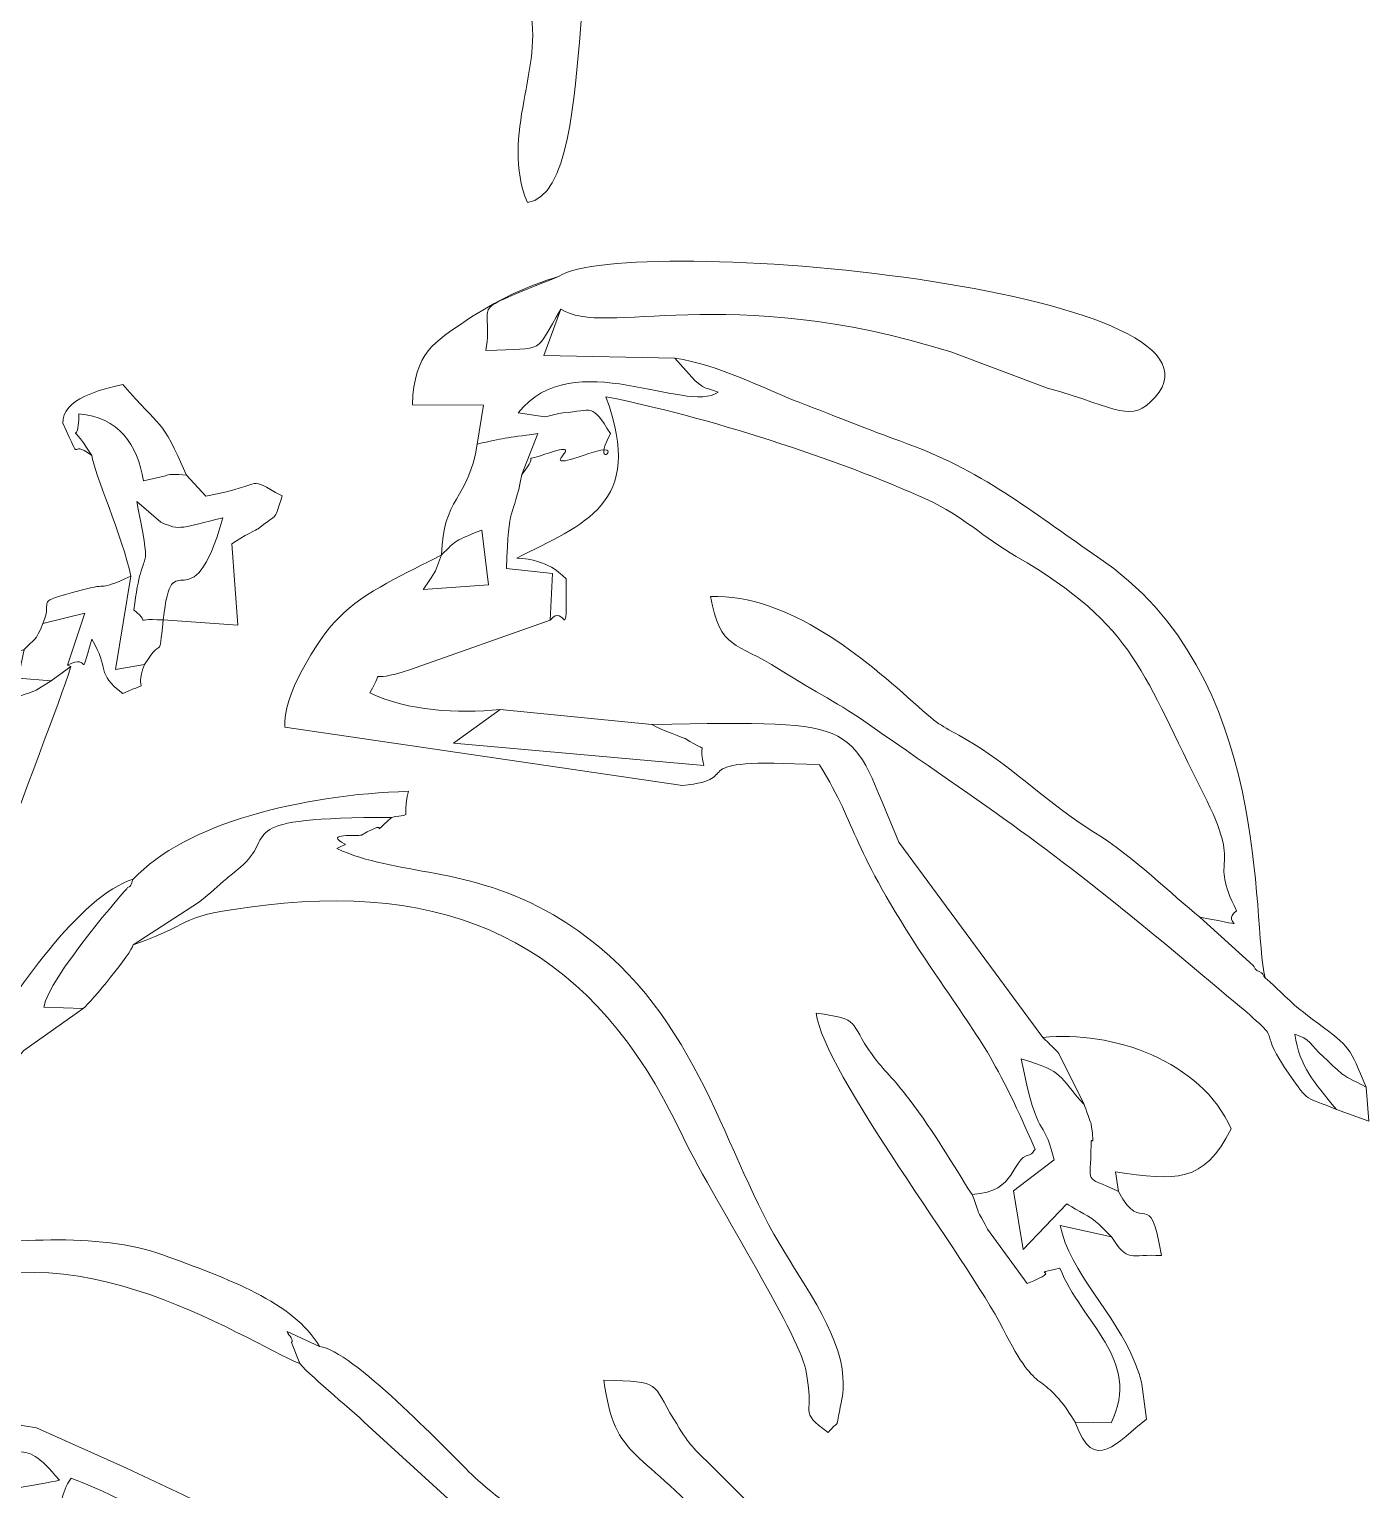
# Model space of a CAD drawing. Header units: millimetres. Extents: x -354 to 179, y -174 to 113.
# Drawn here: x -281.29 to -265.14, y 15.78 to 33.38 of the extents above; entities that cross this region are included whole.
import ezdxf

# ---------------------------------------------------------------- set-up
doc = ezdxf.new("R2010")
doc.units = ezdxf.units.MM
doc.linetypes.add('K5LT32769', pattern=[0])
doc.layers.add('layer 1', color=7, linetype='Continuous')

msp = doc.modelspace()

# ---------------------------------------------------------------- linework, layer by layer
at = {"layer": 'layer 1', "color": 7, "linetype": 'K5LT32769', "lineweight": 18}
for points, knots in [([(-275.026, 35.885), (-275.026, 35.885), (-274.876, 33.743), (-274.876, 33.743), (-275.629, 34.218), (-275.172, 35.303), (-275.876, 35.885), (-275.708, 35.068), (-275.463, 34.435), (-275.258, 33.66), (-275.064, 32.929), (-275.62, 32.113), (-275.28, 31.292), (-274.783, 31.357), (-274.711, 32.57), (-274.64, 33.381), (-274.596, 33.886), (-274.565, 35.233), (-274.872, 35.701), (-274.892, 35.731), (-274.928, 35.768), (-274.946, 35.792), (-274.964, 35.818), (-274.998, 35.854), (-275.026, 35.885)], [0, 0, 0, 0, 0.111111, 0.111111, 0.111111, 0.222222, 0.222222, 0.222222, 0.333333, 0.333333, 0.333333, 0.444444, 0.444444, 0.444444, 0.555556, 0.555556, 0.555556, 0.666667, 0.666667, 0.666667, 0.777778, 0.777778, 0.777778, 1, 1, 1, 1]), ([(-274.906, 30.4), (-276.069, 29.924), (-275.679, 30.148), (-275.78, 29.509), (-275.033, 29.547), (-275.208, 29.459), (-274.876, 30.008), (-274.348, 29.661), (-272.897, 30.345), (-270.174, 29.491), (-270.174, 29.491), (-269.009, 29.056), (-269.009, 29.056), (-268.122, 28.807), (-268.016, 28.623), (-267.712, 28.945), (-266.569, 30.255), (-274.079, 30.943), (-274.906, 30.4)], [0, 0, 0, 0, 0.142857, 0.142857, 0.142857, 0.285714, 0.285714, 0.285714, 0.428571, 0.428571, 0.428571, 0.571429, 0.571429, 0.571429, 0.714286, 0.714286, 0.714286, 1, 1, 1, 1]), ([(-273.502, 29.416), (-273.502, 29.416), (-275.083, 29.448), (-275.083, 29.448), (-274.876, 30.008), (-274.876, 30.008), (-275.208, 29.459), (-275.033, 29.547), (-275.78, 29.509), (-275.679, 30.148), (-276.069, 29.924), (-274.906, 30.4), (-275.276, 30.29), (-275.672, 30.106), (-276.018, 29.869), (-276.402, 29.608), (-276.642, 29.496), (-276.667, 28.856), (-276.667, 28.856), (-275.81, 28.851), (-275.81, 28.851), (-275.884, 28.382), (-275.884, 28.382), (-275.559, 28.453), (-275.558, 28.454), (-275.156, 28.507), (-275.156, 28.507), (-275.346, 28.015), (-275.346, 28.015), (-275.1, 28.316), (-275.398, 28.144), (-275.068, 28.258), (-274.427, 28.48), (-275.324, 27.985), (-274.54, 28.266), (-274.036, 28.446), (-274.542, 28.002), (-274.28, 28.508), (-274.513, 28.884), (-274.483, 28.785), (-274.855, 28.758), (-274.898, 28.755), (-275.034, 28.713), (-275.072, 28.71), (-275.072, 28.71), (-275.391, 28.758), (-275.391, 28.758), (-274.731, 29.594), (-273.361, 28.729), (-272.979, 29.008), (-273.2, 29.084), (-273.125, 29.039), (-273.26, 29.146), (-273.26, 29.146), (-273.502, 29.416), (-273.502, 29.416)], [0, 0, 0, 0, 0.05, 0.05, 0.1, 0.1, 0.1, 0.15, 0.15, 0.15, 0.2, 0.2, 0.2, 0.25, 0.25, 0.25, 0.3, 0.3, 0.3, 0.35, 0.35, 0.4, 0.4, 0.4, 0.45, 0.45, 0.45, 0.5, 0.5, 0.5, 0.55, 0.55, 0.55, 0.6, 0.6, 0.6, 0.65, 0.65, 0.65, 0.7, 0.7, 0.7, 0.75, 0.75, 0.75, 0.8, 0.8, 0.8, 0.85, 0.85, 0.85, 0.9, 0.9, 0.9, 1, 1, 1, 1]), ([(-273.502, 29.416), (-273.502, 29.416), (-273.26, 29.146), (-273.26, 29.146), (-273.125, 29.039), (-273.2, 29.084), (-272.979, 29.008), (-272.979, 29.008), (-273.361, 28.729), (-274.731, 29.594), (-275.391, 28.758), (-275.391, 28.758), (-275.072, 28.71), (-275.072, 28.71), (-275.034, 28.713), (-274.898, 28.755), (-274.855, 28.758), (-274.855, 28.758), (-274.483, 28.785), (-274.513, 28.884), (-274.28, 28.508), (-274.542, 28.002), (-274.036, 28.446), (-274.54, 28.266), (-274.54, 28.266), (-275.324, 27.985), (-274.427, 28.48), (-275.068, 28.258), (-275.068, 28.258), (-275.398, 28.144), (-275.1, 28.316), (-275.346, 28.015), (-275.454, 27.442), (-275.512, 27.703), (-275.531, 26.882), (-275.531, 26.882), (-275.531, 26.882), (-274.977, 26.821), (-274.977, 26.821), (-274.977, 26.821), (-275.005, 26.258), (-275.005, 26.258), (-274.823, 26.492), (-274.807, 25.875), (-274.812, 26.757), (-274.812, 26.757), (-274.888, 26.815), (-275.013, 26.987), (-275.406, 27.007), (-275.406, 27.007), (-274.61, 27.42), (-273.853, 27.644), (-274.333, 28.951), (-274.333, 28.951), (-273.152, 28.721), (-271.529, 28.199), (-270.452, 27.708), (-270.035, 27.517), (-269.785, 27.257), (-269.388, 27.027), (-267.937, 26.189), (-267.858, 25.59), (-267.129, 24.164), (-266.638, 23.205), (-267.085, 23.446), (-266.731, 22.756), (-266.954, 22.585), (-266.441, 22.55), (-267.173, 22.679), (-267.173, 22.679), (-266.532, 22.096), (-266.532, 22.096), (-266.515, 22.08), (-266.506, 22.035), (-266.46, 22.023), (-266.46, 22.023), (-266.413, 22.012), (-266.413, 21.972), (-266.387, 21.949), (-266.56, 22.635), (-266.283, 25.593), (-268.402, 27.019), (-269.096, 27.486), (-269.755, 28.044), (-270.689, 28.382), (-270.689, 28.382), (-271.258, 28.588), (-271.46, 28.674), (-272.016, 28.889), (-272.016, 28.889), (-272.426, 29.047), (-272.974, 29.34), (-273.502, 29.416)], [0, 0, 0, 0, 0.035714, 0.035714, 0.035714, 0.071429, 0.071429, 0.071429, 0.071429, 0.107143, 0.107143, 0.107143, 0.142857, 0.142857, 0.142857, 0.178571, 0.178571, 0.178571, 0.178571, 0.214286, 0.214286, 0.214286, 0.25, 0.25, 0.25, 0.25, 0.285714, 0.285714, 0.285714, 0.285714, 0.321429, 0.321429, 0.321429, 0.357143, 0.357143, 0.357143, 0.357143, 0.392857, 0.392857, 0.392857, 0.428571, 0.428571, 0.428571, 0.464286, 0.464286, 0.464286, 0.464286, 0.5, 0.5, 0.5, 0.5, 0.535714, 0.535714, 0.535714, 0.535714, 0.571429, 0.571429, 0.571429, 0.607143, 0.607143, 0.607143, 0.642857, 0.642857, 0.642857, 0.678571, 0.678571, 0.678571, 0.714286, 0.714286, 0.714286, 0.75, 0.75, 0.75, 0.785714, 0.785714, 0.785714, 0.785714, 0.821429, 0.821429, 0.821429, 0.857143, 0.857143, 0.857143, 0.892857, 0.892857, 0.892857, 0.892857, 0.928571, 0.928571, 0.928571, 0.928571, 1, 1, 1, 1]), ([(-280.532, 28.243), (-280.858, 28.766), (-280.688, 28.274), (-280.687, 28.746), (-280.206, 28.708), (-279.983, 28.373), (-279.907, 27.94), (-279.907, 27.94), (-279.66, 27.994), (-279.66, 27.994), (-279.602, 28.002), (-279.68, 28.025), (-279.391, 28.008), (-279.704, 28.723), (-279.685, 28.551), (-280.157, 29.099), (-280.417, 29.044), (-280.895, 28.923), (-280.879, 28.633), (-280.622, 28.072), (-280.829, 28.473), (-280.532, 28.243)], [0, 0, 0, 0, 0.125, 0.125, 0.125, 0.25, 0.25, 0.25, 0.375, 0.375, 0.375, 0.5, 0.5, 0.5, 0.625, 0.625, 0.625, 0.75, 0.75, 0.75, 1, 1, 1, 1]), ([(-279.391, 28.008), (-279.68, 28.025), (-279.602, 28.002), (-279.66, 27.994), (-279.66, 27.994), (-279.907, 27.94), (-279.907, 27.94), (-279.983, 28.373), (-280.206, 28.708), (-280.687, 28.746), (-280.688, 28.274), (-280.858, 28.766), (-280.532, 28.243), (-280.504, 28.041), (-280.162, 27.26), (-280.06, 26.791), (-280.06, 26.791), (-280.247, 25.663), (-280.247, 25.663), (-279.896, 25.725), (-279.896, 25.725), (-279.65, 26.112), (-279.739, 25.721), (-279.669, 26.261), (-279.669, 26.261), (-278.77, 26.197), (-278.77, 26.197), (-278.842, 27.18), (-278.842, 27.18), (-278.701, 27.276), (-278.532, 27.355), (-278.527, 27.359), (-278.27, 27.565), (-278.337, 27.443), (-278.237, 27.757), (-278.701, 28.003), (-278.365, 27.905), (-279.156, 27.753), (-279.156, 27.753), (-279.391, 28.008), (-279.391, 28.008)], [0, 0, 0, 0, 0.066667, 0.066667, 0.066667, 0.133333, 0.133333, 0.133333, 0.2, 0.2, 0.2, 0.266667, 0.266667, 0.266667, 0.333333, 0.333333, 0.333333, 0.4, 0.4, 0.466667, 0.466667, 0.466667, 0.533333, 0.533333, 0.533333, 0.6, 0.6, 0.666667, 0.666667, 0.666667, 0.733333, 0.733333, 0.733333, 0.8, 0.8, 0.8, 0.866667, 0.866667, 0.866667, 1, 1, 1, 1]), ([(-268.239, 18.828), (-268.239, 18.828), (-268.391, 18.978), (-268.391, 18.978), (-268.416, 18.998), (-268.451, 19.027), (-268.477, 19.046), (-268.477, 19.046), (-268.502, 19.065), (-268.736, 19.198), (-268.778, 19.223), (-268.778, 19.223), (-268.778, 19.223), (-269.305, 18.674), (-269.305, 18.674), (-269.305, 18.674), (-269.42, 19.38), (-269.42, 19.38), (-269.42, 19.38), (-268.931, 19.755), (-268.931, 19.755), (-269.08, 20.353), (-269.108, 19.891), (-269.328, 20.972), (-269.328, 20.972), (-268.787, 20.809), (-268.895, 20.777), (-268.569, 20.42), (-268.569, 20.42), (-268.569, 20.42), (-268.874, 21.036), (-268.874, 21.036), (-268.888, 21.054), (-268.923, 21.088), (-268.936, 21.102), (-268.936, 21.102), (-268.953, 21.121), (-269.036, 21.198), (-269.065, 21.228), (-269.065, 21.228), (-269.065, 21.228), (-270.803, 23.585), (-270.803, 23.585), (-271.433, 25.057), (-271.146, 25.044), (-273.779, 25.002), (-273.779, 25.002), (-273.658, 24.932), (-273.383, 24.834), (-273.378, 24.831), (-273.378, 24.831), (-273.052, 24.62), (-273.238, 24.849), (-273.152, 24.506), (-273.152, 24.506), (-273.152, 24.506), (-276.172, 24.777), (-276.172, 24.777), (-276.172, 24.777), (-275.607, 25.182), (-275.607, 25.182), (-276.135, 25.133), (-276.709, 25.161), (-277.181, 25.382), (-277.181, 25.382), (-276.969, 25.733), (-277.27, 25.464), (-276.691, 25.665), (-276.691, 25.665), (-276.691, 25.665), (-275.005, 26.258), (-275.005, 26.258), (-275.005, 26.258), (-274.977, 26.821), (-274.977, 26.821), (-274.977, 26.821), (-275.531, 26.882), (-275.531, 26.882), (-275.512, 27.703), (-275.454, 27.442), (-275.346, 28.015), (-275.346, 28.015), (-275.346, 28.015), (-275.156, 28.507), (-275.156, 28.507), (-275.558, 28.454), (-275.559, 28.453), (-275.884, 28.382), (-275.884, 28.382), (-275.987, 27.718), (-276.306, 27.722), (-276.314, 27.046), (-276.314, 27.046), (-276.739, 26.821), (-277.238, 26.612), (-277.555, 26.289), (-277.555, 26.289), (-277.832, 26.005), (-278.238, 25.327), (-278.203, 24.971), (-278.203, 24.971), (-278.203, 24.971), (-273.412, 24.267), (-273.412, 24.267), (-272.595, 24.341), (-273.536, 24.608), (-271.758, 24.516), (-271.758, 24.516), (-271.27, 23.716), (-271.406, 23.563), (-270.485, 22.177), (-270.485, 22.177), (-269.809, 21.159), (-269.694, 21.106), (-269.159, 19.88), (-269.159, 19.88), (-269.181, 19.857), (-269.187, 19.826), (-269.229, 19.816), (-269.229, 19.816), (-269.463, 19.76), (-269.362, 19.373), (-269.92, 19.336), (-269.92, 19.336), (-269.777, 18.974), (-269.918, 19.26), (-269.732, 18.92), (-269.732, 18.92), (-269.732, 18.92), (-269.257, 18.266), (-269.257, 18.266), (-268.769, 18.453), (-269.298, 18.355), (-268.86, 18.449), (-268.86, 18.449), (-268.611, 17.8), (-267.866, 17.344), (-268.243, 16.586), (-268.243, 16.586), (-268.243, 16.586), (-268.676, 16.594), (-268.676, 16.594), (-268.455, 15.947), (-268.162, 16.364), (-267.818, 16.629), (-267.818, 16.629), (-267.818, 16.629), (-267.872, 17.052), (-267.872, 17.052), (-267.879, 17.08), (-267.888, 17.116), (-267.896, 17.144), (-267.896, 17.144), (-267.913, 17.203), (-267.934, 17.254), (-267.957, 17.313), (-267.957, 17.313), (-268.192, 17.906), (-268.744, 18.399), (-268.857, 18.964), (-268.857, 18.964), (-268.239, 18.828), (-268.239, 18.828)], [0, 0, 0, 0, 0.021739, 0.021739, 0.021739, 0.043478, 0.043478, 0.043478, 0.043478, 0.065217, 0.065217, 0.065217, 0.065217, 0.086957, 0.086957, 0.086957, 0.108696, 0.108696, 0.108696, 0.130435, 0.130435, 0.130435, 0.152174, 0.152174, 0.152174, 0.152174, 0.173913, 0.173913, 0.173913, 0.173913, 0.195652, 0.195652, 0.195652, 0.217391, 0.217391, 0.217391, 0.217391, 0.23913, 0.23913, 0.23913, 0.23913, 0.26087, 0.26087, 0.26087, 0.282609, 0.282609, 0.282609, 0.282609, 0.304348, 0.304348, 0.304348, 0.304348, 0.326087, 0.326087, 0.326087, 0.326087, 0.347826, 0.347826, 0.347826, 0.369565, 0.369565, 0.369565, 0.391304, 0.391304, 0.391304, 0.391304, 0.413043, 0.413043, 0.413043, 0.413043, 0.434783, 0.434783, 0.434783, 0.456522, 0.456522, 0.456522, 0.478261, 0.478261, 0.478261, 0.5, 0.5, 0.5, 0.5, 0.521739, 0.521739, 0.521739, 0.543478, 0.543478, 0.543478, 0.543478, 0.565217, 0.565217, 0.565217, 0.565217, 0.586957, 0.586957, 0.586957, 0.586957, 0.608696, 0.608696, 0.608696, 0.608696, 0.630435, 0.630435, 0.630435, 0.652174, 0.652174, 0.652174, 0.652174, 0.673913, 0.673913, 0.673913, 0.673913, 0.695652, 0.695652, 0.695652, 0.695652, 0.717391, 0.717391, 0.717391, 0.717391, 0.73913, 0.73913, 0.73913, 0.73913, 0.76087, 0.76087, 0.76087, 0.76087, 0.782609, 0.782609, 0.782609, 0.804348, 0.804348, 0.804348, 0.804348, 0.826087, 0.826087, 0.826087, 0.826087, 0.847826, 0.847826, 0.847826, 0.869565, 0.869565, 0.869565, 0.869565, 0.891304, 0.891304, 0.891304, 0.913043, 0.913043, 0.913043, 0.913043, 0.934783, 0.934783, 0.934783, 0.934783, 0.956522, 0.956522, 0.956522, 1, 1, 1, 1]), ([(-279.669, 26.261), (-279.566, 27.273), (-279.344, 26.121), (-278.95, 27.494), (-279.438, 27.377), (-279.47, 27.328), (-279.698, 27.441), (-279.698, 27.441), (-279.99, 27.689), (-279.99, 27.689), (-279.787, 26.664), (-279.919, 27.284), (-280.024, 26.382), (-279.772, 26.185), (-280.107, 26.287), (-279.669, 26.261)], [0, 0, 0, 0, 0.166667, 0.166667, 0.166667, 0.333333, 0.333333, 0.333333, 0.5, 0.5, 0.5, 0.666667, 0.666667, 0.666667, 1, 1, 1, 1]), ([(-279.669, 26.261), (-280.107, 26.287), (-279.772, 26.185), (-280.024, 26.382), (-279.919, 27.284), (-279.787, 26.664), (-279.99, 27.689), (-279.99, 27.689), (-279.698, 27.441), (-279.698, 27.441), (-279.47, 27.328), (-279.438, 27.377), (-278.95, 27.494), (-279.344, 26.121), (-279.566, 27.273), (-279.669, 26.261)], [0, 0, 0, 0, 0.166667, 0.166667, 0.166667, 0.333333, 0.333333, 0.333333, 0.5, 0.5, 0.5, 0.666667, 0.666667, 0.666667, 1, 1, 1, 1]), ([(-276.314, 27.046), (-276.314, 27.046), (-276.387, 26.855), (-276.387, 26.855), (-276.413, 26.808), (-276.516, 26.653), (-276.536, 26.628), (-276.536, 26.628), (-275.751, 26.684), (-275.751, 26.684), (-275.829, 27.344), (-275.829, 27.344), (-276.155, 27.218), (-276.14, 27.223), (-276.314, 27.046)], [0, 0, 0, 0, 0.166667, 0.166667, 0.166667, 0.333333, 0.333333, 0.333333, 0.5, 0.5, 0.666667, 0.666667, 0.666667, 1, 1, 1, 1]), ([(-276.314, 27.046), (-276.14, 27.223), (-276.155, 27.218), (-275.829, 27.344), (-275.829, 27.344), (-275.751, 26.684), (-275.751, 26.684), (-276.536, 26.628), (-276.536, 26.628), (-276.516, 26.653), (-276.413, 26.808), (-276.387, 26.855), (-276.387, 26.855), (-276.314, 27.046), (-276.314, 27.046)], [0, 0, 0, 0, 0.166667, 0.166667, 0.166667, 0.333333, 0.333333, 0.5, 0.5, 0.5, 0.666667, 0.666667, 0.666667, 1, 1, 1, 1]), ([(-280.06, 26.791), (-280.487, 26.592), (-280.295, 26.724), (-280.658, 26.622), (-281.271, 26.45), (-280.982, 26.537), (-281.121, 26.217), (-281.121, 26.217), (-280.617, 26.345), (-280.617, 26.345), (-280.823, 25.717), (-280.823, 25.717), (-280.533, 25.878), (-280.698, 25.474), (-280.532, 26.028), (-280.31, 25.668), (-280.491, 25.624), (-280.157, 25.377), (-279.769, 25.547), (-280.045, 25.353), (-279.896, 25.725), (-279.896, 25.725), (-280.247, 25.663), (-280.247, 25.663), (-280.06, 26.791), (-280.06, 26.791)], [0, 0, 0, 0, 0.1, 0.1, 0.1, 0.2, 0.2, 0.2, 0.3, 0.3, 0.4, 0.4, 0.4, 0.5, 0.5, 0.5, 0.6, 0.6, 0.6, 0.7, 0.7, 0.7, 0.8, 0.8, 1, 1, 1, 1]), ([(-266.387, 21.949), (-266.413, 21.972), (-266.413, 22.012), (-266.46, 22.023), (-266.506, 22.035), (-266.515, 22.08), (-266.532, 22.096), (-266.532, 22.096), (-267.173, 22.679), (-267.173, 22.679), (-267.507, 22.945), (-267.969, 23.407), (-268.45, 23.705), (-269.025, 24.061), (-269.375, 24.445), (-269.903, 24.768), (-270.288, 25.003), (-270.25, 24.931), (-270.569, 25.217), (-271.217, 25.802), (-272.128, 26.573), (-273.072, 26.544), (-272.957, 25.898), (-272.771, 26.001), (-272.24, 25.666), (-271.785, 25.379), (-271.526, 25.257), (-271.155, 24.997), (-269.49, 23.836), (-268.981, 23.52), (-267.289, 22.104), (-265.864, 20.911), (-266.631, 21.569), (-266.106, 20.8), (-265.847, 20.419), (-265.91, 20.53), (-265.527, 20.36), (-265.806, 20.709), (-265.966, 20.867), (-266.028, 21.268), (-265.847, 21.213), (-265.845, 21.145), (-265.685, 20.996), (-265.424, 20.756), (-265.52, 20.814), (-265.17, 20.631), (-265.372, 21.114), (-265.356, 21.109), (-265.753, 21.402), (-266.136, 21.684), (-266.06, 21.662), (-266.387, 21.949)], [0, 0, 0, 0, 0.055556, 0.055556, 0.055556, 0.111111, 0.111111, 0.111111, 0.166667, 0.166667, 0.166667, 0.222222, 0.222222, 0.222222, 0.277778, 0.277778, 0.277778, 0.333333, 0.333333, 0.333333, 0.388889, 0.388889, 0.388889, 0.444444, 0.444444, 0.444444, 0.5, 0.5, 0.5, 0.555556, 0.555556, 0.555556, 0.611111, 0.611111, 0.611111, 0.666667, 0.666667, 0.666667, 0.722222, 0.722222, 0.722222, 0.777778, 0.777778, 0.777778, 0.833333, 0.833333, 0.833333, 0.888889, 0.888889, 0.888889, 1, 1, 1, 1]), ([(-281.121, 26.217), (-281.207, 25.996), (-281.228, 26.032), (-281.346, 25.905), (-281.346, 25.905), (-281.417, 25.56), (-281.417, 25.56), (-281.023, 25.526), (-281.023, 25.526), (-280.783, 25.702), (-280.783, 25.702), (-280.823, 25.717), (-280.823, 25.717), (-280.617, 26.345), (-280.617, 26.345), (-281.121, 26.217), (-281.121, 26.217)], [0, 0, 0, 0, 0.125, 0.125, 0.125, 0.25, 0.25, 0.375, 0.375, 0.5, 0.5, 0.625, 0.625, 0.75, 0.75, 1, 1, 1, 1]), ([(-281.346, 25.905), (-281.763, 25.731), (-282.034, 25.584), (-282.429, 25.287), (-282.771, 25.029), (-283.071, 24.876), (-283.448, 24.543), (-283.938, 24.111), (-284.839, 23.429), (-285.1, 22.712), (-285.062, 22.737), (-284.961, 22.766), (-284.98, 22.779), (-285, 22.791), (-284.888, 22.827), (-284.856, 22.843), (-284.826, 22.856), (-284.629, 22.941), (-284.593, 22.961), (-284.569, 21.557), (-285.205, 22.335), (-285.491, 20.743), (-285.6, 20.14), (-285.571, 20.394), (-285.783, 19.845), (-285.473, 20.051), (-285.683, 19.842), (-285.423, 20.153), (-285.423, 20.153), (-284.096, 22.506), (-284.096, 22.506), (-284.282, 22.994), (-284.207, 22.651), (-284.326, 23.006), (-284.146, 23.193), (-284.063, 23.397), (-283.887, 23.606), (-283.357, 24.236), (-282.104, 24.941), (-281.965, 25.091), (-281.652, 25.35), (-281.599, 25.254), (-281.2, 25.415), (-281.2, 25.415), (-281.023, 25.526), (-281.023, 25.526), (-281.417, 25.56), (-281.417, 25.56), (-281.346, 25.905), (-281.346, 25.905)], [0, 0, 0, 0, 0.055556, 0.055556, 0.055556, 0.111111, 0.111111, 0.111111, 0.166667, 0.166667, 0.166667, 0.222222, 0.222222, 0.222222, 0.277778, 0.277778, 0.277778, 0.333333, 0.333333, 0.333333, 0.388889, 0.388889, 0.388889, 0.444444, 0.444444, 0.444444, 0.5, 0.5, 0.5, 0.555556, 0.555556, 0.555556, 0.611111, 0.611111, 0.611111, 0.666667, 0.666667, 0.666667, 0.722222, 0.722222, 0.722222, 0.777778, 0.777778, 0.777778, 0.833333, 0.833333, 0.888889, 0.888889, 1, 1, 1, 1]), ([(-278.024, 17.298), (-278.024, 17.298), (-278.125, 17.554), (-278.125, 17.554), (-278.089, 17.573), (-278.155, 17.638), (-278.177, 17.685), (-278.177, 17.685), (-278.177, 17.685), (-277.785, 17.505), (-277.785, 17.505), (-278.098, 18.042), (-278.898, 18.325), (-279.674, 18.609), (-279.674, 18.609), (-280.447, 18.893), (-281.578, 18.776), (-282.465, 18.699), (-282.465, 18.699), (-282.387, 19.235), (-281.61, 20.797), (-281.352, 21.071), (-281.352, 21.071), (-281.352, 21.071), (-280.635, 21.579), (-280.635, 21.579), (-280.635, 21.579), (-281.108, 21.594), (-281.108, 21.594), (-281.055, 21.952), (-280.1, 23.035), (-280.1, 23.035), (-280.1, 23.035), (-280.047, 23.053), (-280.053, 23.101), (-280.032, 23.136), (-280.032, 23.136), (-280.662, 22.952), (-281.507, 21.732), (-281.869, 21.079), (-281.869, 21.079), (-281.869, 21.079), (-282.23, 20.442), (-282.23, 20.442), (-282.35, 20.287), (-282.331, 20.317), (-282.438, 20.21), (-282.438, 20.21), (-282.449, 21.565), (-281.075, 24.771), (-280.783, 25.702), (-280.783, 25.702), (-280.783, 25.702), (-281.023, 25.526), (-281.023, 25.526), (-281.023, 25.526), (-281.2, 25.415), (-281.2, 25.415), (-281.599, 25.254), (-281.652, 25.35), (-281.965, 25.091), (-281.965, 25.091), (-281.296, 25.204), (-281.786, 25.158), (-281.599, 25.007), (-281.599, 25.007), (-281.682, 24.666), (-282.015, 23.81), (-282.129, 23.497), (-282.129, 23.497), (-282.385, 22.794), (-283.256, 19.321), (-283.218, 18.575), (-283.218, 18.575), (-283.578, 18.111), (-283.883, 18.032), (-284.453, 17.547), (-284.453, 17.547), (-284.921, 17.15), (-285.498, 16.867), (-286.128, 16.936), (-286.128, 16.936), (-286.188, 16.138), (-285.912, 16.189), (-285.312, 16.511), (-285.312, 16.511), (-285.131, 16.609), (-284.939, 16.756), (-284.65, 16.806), (-284.65, 16.806), (-284.65, 16.806), (-284.042, 16.773), (-284.042, 16.773), (-283.574, 16.639), (-283.944, 16.6), (-283.271, 16.489), (-283.271, 16.489), (-282.886, 16.425), (-282.86, 16.421), (-282.509, 16.337), (-282.509, 16.337), (-281.303, 16.05), (-281.425, 16.505), (-280.922, 15.893), (-280.922, 15.893), (-281.377, 15.797), (-282.956, 15.569), (-283.208, 15.293), (-283.208, 15.293), (-282.55, 15.286), (-282.292, 15.676), (-281.301, 15.573), (-281.301, 15.573), (-281.332, 15.529), (-281.316, 15.458), (-281.385, 15.436), (-281.385, 15.436), (-281.385, 15.436), (-281.569, 15.17), (-281.569, 15.17), (-281.203, 15.215), (-281.257, 15.164), (-281.06, 15.378), (-281.06, 15.378), (-280.854, 15.601), (-280.917, 15.73), (-280.782, 15.916), (-280.782, 15.916), (-280.531, 15.863), (-277.735, 14.461), (-277.23, 14.055), (-277.23, 14.055), (-276.073, 13.125), (-275.499, 12.32), (-274.502, 11.282), (-274.502, 11.282), (-274.502, 11.282), (-271.905, 8.374), (-271.905, 8.374), (-271.152, 7.584), (-270.02, 6.259), (-268.971, 5.836), (-268.971, 5.836), (-268.342, 5.753), (-268.756, 5.882), (-268.543, 5.625), (-268.543, 5.625), (-269.118, 5.23), (-269.299, 5.439), (-270.04, 5.472), (-270.04, 5.472), (-269.426, 5.191), (-268.58, 5.47), (-267.876, 5.24), (-267.876, 5.24), (-267.997, 5.419), (-267.972, 5.412), (-268.085, 5.673), (-268.085, 5.673), (-268.085, 5.673), (-267.313, 5.619), (-267.313, 5.619), (-267.628, 5.965), (-268.654, 6.045), (-269.556, 6.73), (-269.556, 6.73), (-271.125, 7.922), (-272.249, 9.562), (-273.447, 11.076), (-273.447, 11.076), (-273.447, 11.076), (-275.999, 13.531), (-275.999, 13.531), (-277.163, 14.657), (-278.668, 15.364), (-280.111, 16.038), (-280.111, 16.038), (-280.111, 16.038), (-281.198, 16.523), (-281.198, 16.523), (-282.042, 16.685), (-281.949, 16.356), (-282.737, 16.879), (-282.737, 16.879), (-282.737, 16.879), (-282.746, 17.879), (-282.746, 17.879), (-281.109, 19.232), (-278.634, 17.536), (-278.024, 17.298)], [0, 0, 0, 0, 0.019231, 0.019231, 0.019231, 0.038462, 0.038462, 0.038462, 0.038462, 0.057692, 0.057692, 0.057692, 0.076923, 0.076923, 0.076923, 0.076923, 0.096154, 0.096154, 0.096154, 0.096154, 0.115385, 0.115385, 0.115385, 0.115385, 0.134615, 0.134615, 0.134615, 0.153846, 0.153846, 0.153846, 0.173077, 0.173077, 0.173077, 0.173077, 0.192308, 0.192308, 0.192308, 0.192308, 0.211538, 0.211538, 0.211538, 0.211538, 0.230769, 0.230769, 0.230769, 0.25, 0.25, 0.25, 0.25, 0.269231, 0.269231, 0.269231, 0.269231, 0.288462, 0.288462, 0.288462, 0.307692, 0.307692, 0.307692, 0.326923, 0.326923, 0.326923, 0.326923, 0.346154, 0.346154, 0.346154, 0.346154, 0.365385, 0.365385, 0.365385, 0.365385, 0.384615, 0.384615, 0.384615, 0.384615, 0.403846, 0.403846, 0.403846, 0.403846, 0.423077, 0.423077, 0.423077, 0.423077, 0.442308, 0.442308, 0.442308, 0.442308, 0.461538, 0.461538, 0.461538, 0.461538, 0.480769, 0.480769, 0.480769, 0.5, 0.5, 0.5, 0.5, 0.519231, 0.519231, 0.519231, 0.519231, 0.538462, 0.538462, 0.538462, 0.538462, 0.557692, 0.557692, 0.557692, 0.557692, 0.576923, 0.576923, 0.576923, 0.576923, 0.596154, 0.596154, 0.596154, 0.596154, 0.615385, 0.615385, 0.615385, 0.634615, 0.634615, 0.634615, 0.634615, 0.653846, 0.653846, 0.653846, 0.653846, 0.673077, 0.673077, 0.673077, 0.673077, 0.692308, 0.692308, 0.692308, 0.692308, 0.711538, 0.711538, 0.711538, 0.730769, 0.730769, 0.730769, 0.730769, 0.75, 0.75, 0.75, 0.75, 0.769231, 0.769231, 0.769231, 0.769231, 0.788462, 0.788462, 0.788462, 0.788462, 0.807692, 0.807692, 0.807692, 0.807692, 0.826923, 0.826923, 0.826923, 0.846154, 0.846154, 0.846154, 0.846154, 0.865385, 0.865385, 0.865385, 0.865385, 0.884615, 0.884615, 0.884615, 0.903846, 0.903846, 0.903846, 0.903846, 0.923077, 0.923077, 0.923077, 0.942308, 0.942308, 0.942308, 0.942308, 0.961538, 0.961538, 0.961538, 1, 1, 1, 1]), ([(-273.779, 25.002), (-273.779, 25.002), (-275.607, 25.182), (-275.607, 25.182), (-276.172, 24.777), (-276.172, 24.777), (-273.152, 24.506), (-273.152, 24.506), (-273.238, 24.849), (-273.052, 24.62), (-273.378, 24.831), (-273.383, 24.834), (-273.658, 24.932), (-273.779, 25.002)], [0, 0, 0, 0, 0.166667, 0.166667, 0.333333, 0.333333, 0.5, 0.5, 0.5, 0.666667, 0.666667, 0.666667, 1, 1, 1, 1]), ([(-280.032, 23.136), (-280.053, 23.101), (-280.047, 23.053), (-280.1, 23.035), (-280.1, 23.035), (-281.055, 21.952), (-281.108, 21.594), (-281.108, 21.594), (-280.635, 21.579), (-280.635, 21.579), (-280.537, 21.66), (-280.052, 22.246), (-280.031, 22.346), (-280.031, 22.346), (-279.245, 22.857), (-279.245, 22.857), (-279.087, 22.983), (-279.018, 23.049), (-278.903, 23.147), (-278.884, 23.163), (-278.855, 23.186), (-278.836, 23.202), (-278.836, 23.202), (-278.707, 23.312), (-278.707, 23.312), (-278.308, 23.679), (-278.848, 23.881), (-276.918, 23.881), (-276.634, 23.944), (-276.807, 23.833), (-276.714, 24.196), (-277.99, 24.159), (-279.403, 23.812), (-280.032, 23.136)], [0, 0, 0, 0, 0.083333, 0.083333, 0.083333, 0.166667, 0.166667, 0.166667, 0.25, 0.25, 0.25, 0.333333, 0.333333, 0.333333, 0.416667, 0.416667, 0.416667, 0.5, 0.5, 0.5, 0.583333, 0.583333, 0.583333, 0.666667, 0.666667, 0.666667, 0.75, 0.75, 0.75, 0.833333, 0.833333, 0.833333, 1, 1, 1, 1]), ([(-276.918, 23.881), (-278.848, 23.881), (-278.308, 23.679), (-278.707, 23.312), (-278.707, 23.312), (-278.836, 23.202), (-278.836, 23.202), (-278.855, 23.186), (-278.884, 23.163), (-278.903, 23.147), (-279.018, 23.049), (-279.087, 22.983), (-279.245, 22.857), (-279.245, 22.857), (-280.031, 22.346), (-280.031, 22.346), (-279.187, 22.645), (-279.569, 22.691), (-278.437, 22.824), (-276.044, 23.106), (-274.458, 22.24), (-273.44, 20.104), (-273.059, 19.305), (-272.031, 17.707), (-271.925, 17.223), (-271.803, 16.662), (-272.032, 16.742), (-271.654, 16.467), (-271.498, 16.661), (-271.579, 16.448), (-271.508, 16.774), (-271.476, 16.92), (-271.468, 16.968), (-271.476, 17.13), (-271.503, 17.685), (-272.016, 18.334), (-272.308, 18.858), (-272.999, 20.099), (-273.327, 21.748), (-274.966, 22.706), (-275.981, 23.3), (-276.866, 23.176), (-277.577, 23.506), (-277.547, 23.529), (-277.458, 23.551), (-277.478, 23.561), (-277.753, 23.7), (-277.315, 23.651), (-277.282, 23.669), (-276.869, 23.9), (-277.24, 23.586), (-276.918, 23.881)], [0, 0, 0, 0, 0.055556, 0.055556, 0.055556, 0.111111, 0.111111, 0.111111, 0.166667, 0.166667, 0.166667, 0.222222, 0.222222, 0.222222, 0.277778, 0.277778, 0.277778, 0.333333, 0.333333, 0.333333, 0.388889, 0.388889, 0.388889, 0.444444, 0.444444, 0.444444, 0.5, 0.5, 0.5, 0.555556, 0.555556, 0.555556, 0.611111, 0.611111, 0.611111, 0.666667, 0.666667, 0.666667, 0.722222, 0.722222, 0.722222, 0.777778, 0.777778, 0.777778, 0.833333, 0.833333, 0.833333, 0.888889, 0.888889, 0.888889, 1, 1, 1, 1]), ([(-269.92, 19.336), (-270.162, 19.715), (-270.36, 20.065), (-270.678, 20.486), (-270.867, 20.736), (-270.981, 20.823), (-271.126, 21.024), (-271.413, 21.424), (-271.246, 21.447), (-271.798, 21.522), (-271.72, 20.825), (-269.968, 18.549), (-269.55, 17.723), (-269.097, 16.826), (-269.107, 17.284), (-268.676, 16.594), (-268.676, 16.594), (-268.243, 16.586), (-268.243, 16.586), (-267.866, 17.344), (-268.611, 17.8), (-268.86, 18.449), (-269.298, 18.355), (-268.769, 18.453), (-269.257, 18.266), (-269.257, 18.266), (-269.732, 18.92), (-269.732, 18.92), (-269.918, 19.26), (-269.777, 18.974), (-269.92, 19.336)], [0, 0, 0, 0, 0.090909, 0.090909, 0.090909, 0.181818, 0.181818, 0.181818, 0.272727, 0.272727, 0.272727, 0.363636, 0.363636, 0.363636, 0.454545, 0.454545, 0.454545, 0.545455, 0.545455, 0.545455, 0.636364, 0.636364, 0.636364, 0.727273, 0.727273, 0.727273, 0.818182, 0.818182, 0.818182, 1, 1, 1, 1]), ([(-269.065, 21.228), (-269.036, 21.198), (-268.953, 21.121), (-268.936, 21.102), (-268.923, 21.088), (-268.888, 21.054), (-268.874, 21.036), (-268.874, 21.036), (-268.569, 20.42), (-268.569, 20.42), (-268.555, 20.381), (-268.484, 20.192), (-268.482, 20.18), (-268.438, 19.843), (-268.487, 20.076), (-268.486, 19.935), (-268.482, 19.422), (-268.598, 19.588), (-268.153, 19.372), (-268.153, 19.372), (-268.19, 19.608), (-268.19, 19.608), (-267.466, 19.509), (-267.13, 19.461), (-266.797, 20.13), (-267.153, 20.943), (-268.235, 21.321), (-269.065, 21.228)], [0, 0, 0, 0, 0.1, 0.1, 0.1, 0.2, 0.2, 0.2, 0.3, 0.3, 0.3, 0.4, 0.4, 0.4, 0.5, 0.5, 0.5, 0.6, 0.6, 0.6, 0.7, 0.7, 0.7, 0.8, 0.8, 0.8, 1, 1, 1, 1]), ([(-265.527, 20.36), (-265.527, 20.36), (-265.137, 20.222), (-265.137, 20.222), (-265.17, 20.631), (-265.17, 20.631), (-265.52, 20.814), (-265.424, 20.756), (-265.685, 20.996), (-265.845, 21.145), (-265.847, 21.213), (-266.028, 21.268), (-265.966, 20.867), (-265.806, 20.709), (-265.527, 20.36)], [0, 0, 0, 0, 0.166667, 0.166667, 0.333333, 0.333333, 0.333333, 0.5, 0.5, 0.5, 0.666667, 0.666667, 0.666667, 1, 1, 1, 1]), ([(-268.153, 19.372), (-268.598, 19.588), (-268.482, 19.422), (-268.486, 19.935), (-268.487, 20.076), (-268.438, 19.843), (-268.482, 20.18), (-268.484, 20.192), (-268.555, 20.381), (-268.569, 20.42), (-268.895, 20.777), (-268.787, 20.809), (-269.328, 20.972), (-269.108, 19.891), (-269.08, 20.353), (-268.931, 19.755), (-268.931, 19.755), (-269.42, 19.38), (-269.42, 19.38), (-269.305, 18.674), (-269.305, 18.674), (-268.778, 19.223), (-268.778, 19.223), (-268.736, 19.198), (-268.502, 19.065), (-268.477, 19.046), (-268.451, 19.027), (-268.416, 18.998), (-268.391, 18.978), (-268.391, 18.978), (-268.239, 18.828), (-268.239, 18.828), (-268.042, 18.509), (-268.014, 18.622), (-267.636, 18.601), (-267.78, 19.475), (-267.863, 18.809), (-268.153, 19.372)], [0, 0, 0, 0, 0.071429, 0.071429, 0.071429, 0.142857, 0.142857, 0.142857, 0.214286, 0.214286, 0.214286, 0.285714, 0.285714, 0.285714, 0.357143, 0.357143, 0.357143, 0.428571, 0.428571, 0.5, 0.5, 0.571429, 0.571429, 0.571429, 0.642857, 0.642857, 0.642857, 0.714286, 0.714286, 0.714286, 0.785714, 0.785714, 0.785714, 0.857143, 0.857143, 0.857143, 1, 1, 1, 1]), ([(-277.785, 17.505), (-277.785, 17.505), (-278.177, 17.685), (-278.177, 17.685), (-278.155, 17.638), (-278.089, 17.573), (-278.125, 17.554), (-278.125, 17.554), (-278.024, 17.298), (-278.024, 17.298), (-277.861, 17.117), (-277.386, 16.733), (-277.153, 16.506), (-277.153, 16.506), (-274.867, 14.419), (-274.867, 14.419), (-274.591, 14.086), (-274.844, 14.143), (-274.4, 13.813), (-274.523, 14.271), (-274.314, 13.82), (-274.626, 14.378), (-274.571, 14.391), (-274.508, 14.411), (-274.353, 14.404), (-274.341, 14.404), (-274.099, 14.35), (-274.055, 14.342), (-274.297, 14.701), (-275.594, 15.616), (-275.949, 15.961), (-276.305, 16.308), (-277.393, 17.46), (-277.785, 17.505)], [0, 0, 0, 0, 0.083333, 0.083333, 0.083333, 0.166667, 0.166667, 0.166667, 0.25, 0.25, 0.25, 0.333333, 0.333333, 0.333333, 0.416667, 0.416667, 0.416667, 0.5, 0.5, 0.5, 0.583333, 0.583333, 0.583333, 0.666667, 0.666667, 0.666667, 0.75, 0.75, 0.75, 0.833333, 0.833333, 0.833333, 1, 1, 1, 1]), ([(-269.381, 13.809), (-270.982, 13.814), (-272.003, 15.027), (-273.077, 16.082), (-273.331, 16.332), (-273.311, 16.299), (-273.516, 16.629), (-273.785, 17.065), (-273.648, 17.082), (-274.357, 17.099), (-274.357, 17.099), (-274.232, 16.101), (-273.913, 16.319), (-272.956, 15.197), (-272.143, 14.242), (-271.508, 14.137), (-271.226, 13.568), (-272.642, 13.785), (-273.527, 14.34), (-274.055, 14.342), (-274.055, 14.342), (-273.384, 13.847), (-272.89, 13.856), (-272.643, 13.665), (-272.223, 13.341), (-272.391, 13.744), (-272.425, 13.121), (-272.425, 13.121), (-273.097, 13.177), (-272.856, 13.492), (-273.655, 13.656), (-273.764, 13.436), (-273.64, 13.344), (-273.78, 13.158), (-273.78, 13.158), (-274.143, 13.643), (-274.143, 13.643), (-274.369, 13.845), (-274.094, 13.657), (-274.436, 13.83), (-273.943, 12.454), (-272.028, 11.768), (-270.279, 11.754), (-270.279, 11.754), (-270.835, 12.157), (-271.122, 11.962), (-271.801, 12.189), (-272.198, 12.322), (-271.961, 12.212), (-272.186, 12.391), (-271.803, 12.582), (-271.918, 12.632), (-271.324, 12.627), (-271.324, 12.627), (-271.586, 13.051), (-271.586, 13.051), (-270.81, 13.052), (-269.025, 12.871), (-268.195, 13.623), (-268.688, 13.561), (-268.968, 13.428), (-269.424, 13.321), (-270.852, 12.988), (-270.523, 13.363), (-270.603, 13.503), (-269.973, 14.012), (-269.779, 13.319), (-269.381, 13.809)], [0, 0, 0, 0, 0.045455, 0.045455, 0.045455, 0.090909, 0.090909, 0.090909, 0.136364, 0.136364, 0.136364, 0.136364, 0.181818, 0.181818, 0.181818, 0.227273, 0.227273, 0.227273, 0.272727, 0.272727, 0.272727, 0.272727, 0.318182, 0.318182, 0.318182, 0.363636, 0.363636, 0.363636, 0.363636, 0.409091, 0.409091, 0.409091, 0.454545, 0.454545, 0.454545, 0.5, 0.5, 0.5, 0.545455, 0.545455, 0.545455, 0.590909, 0.590909, 0.590909, 0.590909, 0.636364, 0.636364, 0.636364, 0.681818, 0.681818, 0.681818, 0.727273, 0.727273, 0.727273, 0.772727, 0.772727, 0.772727, 0.818182, 0.818182, 0.818182, 0.863636, 0.863636, 0.863636, 0.909091, 0.909091, 0.909091, 1, 1, 1, 1])]:
    msp.add_open_spline(points, degree=3, knots=knots, dxfattribs=at)

doc.saveas('drawing.dxf')
